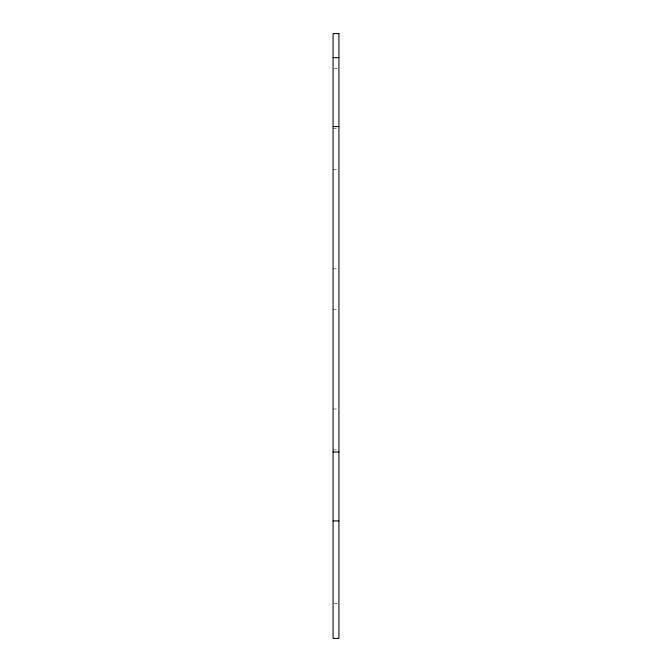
<?xml version="1.0" encoding="UTF-8"?>
<svg xmlns="http://www.w3.org/2000/svg" width="672" height="672" viewBox="0 0 672 672"><rect width="100%" height="100%" fill="white"/><g stroke="black" fill="none" stroke-linecap="round" stroke-linejoin="round"><path stroke-width="0.5" stroke-dasharray="3.36 2.52" d="M334.051 68.653L337.949 68.653M333.077 128.688L337.949 128.688M333.077 169.571L337.949 169.571M333.077 268.85L337.949 268.85M333.077 309.725L337.949 309.725M333.077 409.004L337.949 409.004M333.077 449.887L337.949 449.887M334.051 603.364L337.949 603.364"/><path stroke-width="1.01" d="M333.077 57.683L338.923 57.683M333.077 126.588L338.923 126.588M333.077 451.987L338.923 451.987M333.077 520.892L338.923 520.892M338.923 33.617L333.077 33.6L333.077 638.4L338.923 638.4L338.923 33.6"/></g></svg>
